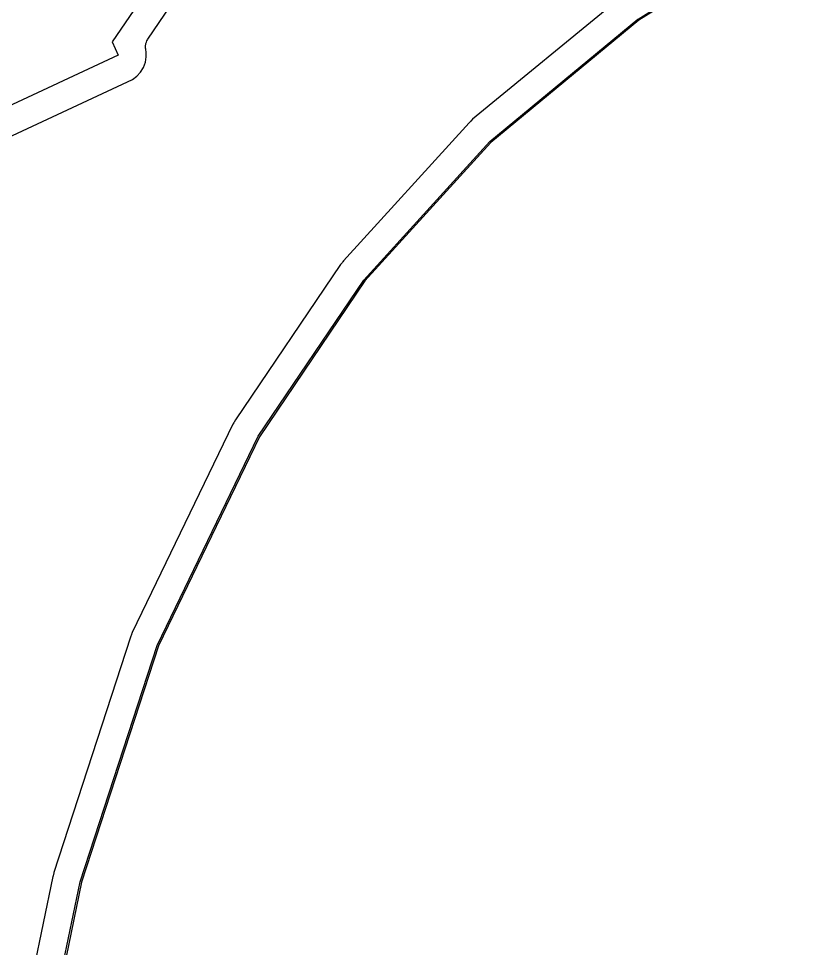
# Model space of a CAD drawing. Extents: x 69.6 to 139.6, y -158 to -61.
# Drawn here: x 80.93 to 86.61, y -79.34 to -72.68 of the extents above; entities that cross this region are included whole.
import ezdxf

# ---------------------------------------------------------------- set-up
doc = ezdxf.new("R2010")
doc.units = 0
doc.header["$MEASUREMENT"] = 0
doc.layers.add('BLACK', color=7, linetype='CONTINUOUS')

msp = doc.modelspace()

# ---------------------------------------------------------------- linework, layer by layer
at = {"layer": 'Black'}
for p, q in [((82.7606, -71.156), (81.6042, -72.8498)), ((81.8603, -72.8292), (82.8799, -71.3346)), ((85.3714, -72.6857), (86.6008, -71.9216)), ((86.6058, -71.9302), (85.3769, -72.694)), ((85.2285, -72.5452), (84.1869, -73.4038)), ((84.3103, -73.5613), (85.3708, -72.6861)), ((85.3769, -72.694), (84.317, -73.5687)), ((85.3708, -72.6861), (85.3711, -72.6859)), ((85.3711, -72.6859), (85.3714, -72.6857)), ((81.6042, -72.8498), (81.6487, -72.9451)), ((81.8436, -72.8741), (81.8455, -72.8676)), ((81.8442, -72.8848), (81.8436, -72.8741)), ((81.8455, -72.8676), (81.846, -72.8609)), ((81.846, -72.8609), (81.8504, -72.8511)), ((81.8504, -72.8511), (81.8535, -72.8408)), ((81.8535, -72.8408), (81.8575, -72.8354)), ((81.8575, -72.8354), (81.8603, -72.8292)), ((81.8434, -72.8955), (81.8442, -72.8848)), ((81.8452, -72.902), (81.8434, -72.8955)), ((81.8456, -72.9088), (81.8452, -72.902)), ((81.8478, -72.9178), (81.8456, -72.9088)), ((81.8493, -72.957), (81.8478, -72.9178)), ((81.6487, -72.9451), (80.4701, -73.4947)), ((81.8296, -73.0326), (81.8432, -72.9958)), ((81.8432, -72.9958), (81.8493, -72.957)), ((81.7826, -73.0949), (81.8092, -73.0661)), ((81.8092, -73.0661), (81.8296, -73.0326)), ((80.5797, -73.6645), (81.751, -73.1181)), ((81.751, -73.1181), (81.7826, -73.0949)), ((84.1869, -73.4038), (84.1727, -73.4181)), ((84.1611, -73.4286), (83.2626, -74.416)), ((84.1679, -73.4226), (84.1611, -73.4286)), ((84.1699, -73.42), (84.1679, -73.4226)), ((84.1727, -73.4181), (84.1699, -73.42)), ((83.4073, -74.5542), (84.3098, -73.5617)), ((84.317, -73.5687), (83.4149, -74.5607)), ((84.3098, -73.5617), (84.3101, -73.5615)), ((84.3101, -73.5615), (84.3103, -73.5613)), ((83.2401, -74.4438), (82.4882, -75.5544)), ((83.2519, -74.43), (83.2401, -74.4438)), ((83.2536, -74.4271), (83.2519, -74.43)), ((83.256, -74.4248), (83.2536, -74.4271)), ((83.2626, -74.416), (83.256, -74.4248)), ((82.651, -75.6706), (83.4068, -74.5547)), ((83.4149, -74.5607), (82.6595, -75.6759)), ((83.4068, -74.5547), (83.4071, -74.5545)), ((83.4071, -74.5545), (83.4073, -74.5542)), ((82.4702, -75.5857), (81.749, -77.0775)), ((82.4756, -75.5771), (82.4702, -75.5857)), ((82.4768, -75.5741), (82.4756, -75.5771)), ((82.4789, -75.5715), (82.4768, -75.5741)), ((82.4882, -75.5544), (82.4789, -75.5715)), ((81.927, -77.169), (82.6507, -75.6712)), ((82.6507, -75.6712), (82.6509, -75.6709)), ((82.6509, -75.6709), (82.651, -75.6706)), ((82.6595, -75.6759), (81.9361, -77.173)), ((81.7356, -77.1092), (81.1879, -78.7948)), ((81.7436, -77.0914), (81.7356, -77.1092)), ((81.7445, -77.0878), (81.7436, -77.0914)), ((81.7464, -77.0846), (81.7445, -77.0878)), ((81.749, -77.0775), (81.7464, -77.0846)), ((81.3766, -78.8613), (81.9267, -77.1696)), ((81.9361, -77.173), (81.3862, -78.8641)), ((81.9267, -77.1696), (81.9269, -77.1693)), ((81.9269, -77.1693), (81.927, -77.169)), ((81.1879, -78.7948), (81.1842, -78.8117)), ((81.1811, -78.8226), (80.7864, -80.7121)), ((80.9811, -80.7578), (81.3764, -78.8618)), ((81.3862, -78.8641), (80.991, -80.7596)), ((81.1815, -78.8214), (81.1811, -78.8226)), ((81.1818, -78.8194), (81.1815, -78.8214)), ((81.1822, -78.8176), (81.1818, -78.8194)), ((81.1842, -78.8117), (81.1822, -78.8164)), ((81.1822, -78.8164), (81.1822, -78.8164)), ((81.1822, -78.8164), (81.1822, -78.8176)), ((81.3764, -78.8618), (81.3765, -78.8616)), ((81.3765, -78.8616), (81.3766, -78.8613))]:
    msp.add_line(p, q, dxfattribs=at)

doc.saveas('drawing.dxf')
